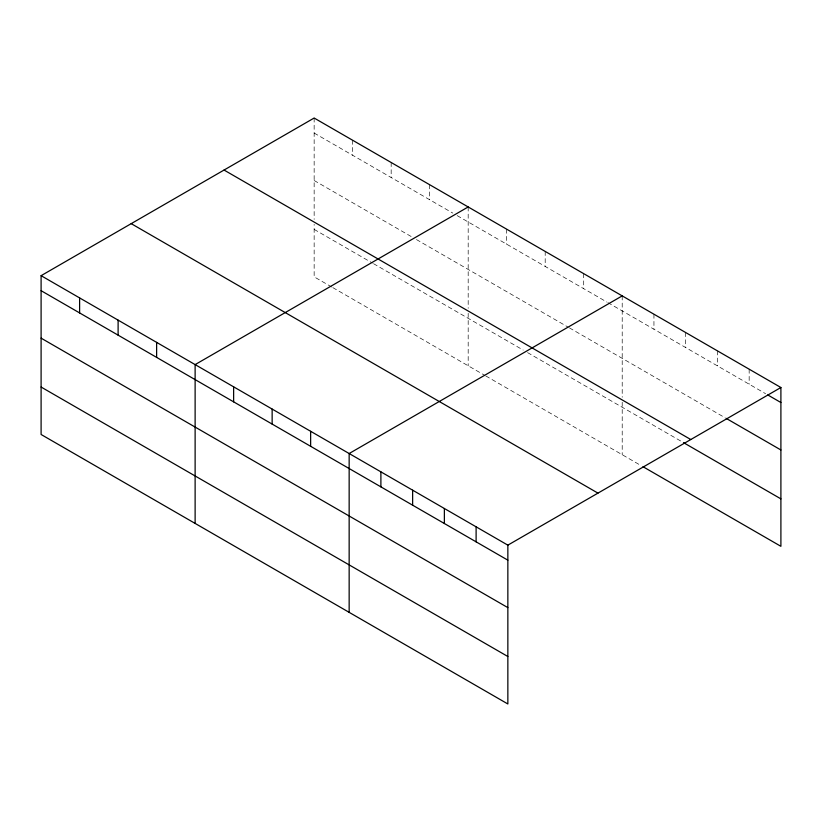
<?xml version="1.0" encoding="UTF-8"?>
<svg xmlns="http://www.w3.org/2000/svg" width="822" height="822" viewBox="0 0 822 822"><rect width="100%" height="100%" fill="white"/><g stroke="black" fill="none" stroke-linecap="round" stroke-linejoin="round"><path stroke-width="0.62" stroke-dasharray="4.11 3.08" d="M314.148 133.051L452.778 213.083M457.176 215.621L606.8 302.003M607.9 302.64L765.58 393.676M314.148 180.501L412.069 237.034M416.466 239.572L568.3 327.228M569.399 327.865L725.086 417.751M314.148 229.389L372.458 263.061M373.558 263.698L523.193 350.08M527.59 352.617L682.404 442M331.759 287.012L314.148 276.85L314.148 224.375M332.859 287.649L484.682 375.305M485.781 375.942L640.811 465.447M749.161 369.181L749.161 384.193M717.421 350.86L717.421 365.872M685.682 332.53L685.682 347.552M653.942 314.21L653.942 329.221M622.203 295.889L622.203 397.221M622.203 402.235L622.203 454.7M583.702 273.654L583.702 288.666M545.192 251.419L545.192 266.441M506.681 229.194L506.681 244.206M468.18 206.959L468.18 308.291M468.18 313.305L468.18 365.769M429.67 184.724L429.67 199.746M391.169 162.499L391.169 177.511M352.659 140.264L352.659 155.276M314.148 118.029L314.148 219.361"/><path stroke-width="1.23" d="M507.852 607.622L507.852 545.15L41.1 275.678L41.1 434.489L507.852 703.971L507.852 607.622L41.1 338.15M41.1 275.678L314.148 118.029L780.9 387.511L780.9 546.322L642.999 466.711M468.18 206.959L195.122 364.608L195.122 523.419M622.203 295.889L349.155 453.528L349.155 612.349M507.852 545.15L780.9 387.511M767.769 394.94L780.9 402.523M726.175 418.377L780.9 449.973M224.046 170.051L690.788 439.534M683.493 442.626L780.9 498.872M131.212 223.656L597.954 493.128M41.1 290.69L507.852 560.162M41.1 387.039L507.852 656.511M476.113 526.83L476.113 541.842M444.373 508.499L444.373 523.522M412.634 490.179L412.634 505.191M380.894 471.859L380.894 486.871M310.644 431.303L310.644 446.315M272.144 409.068L272.144 424.08M233.633 386.833L233.633 401.855M156.622 342.373L156.622 357.385M118.111 320.138L118.111 335.16M79.611 297.913L79.611 312.925"/></g></svg>
